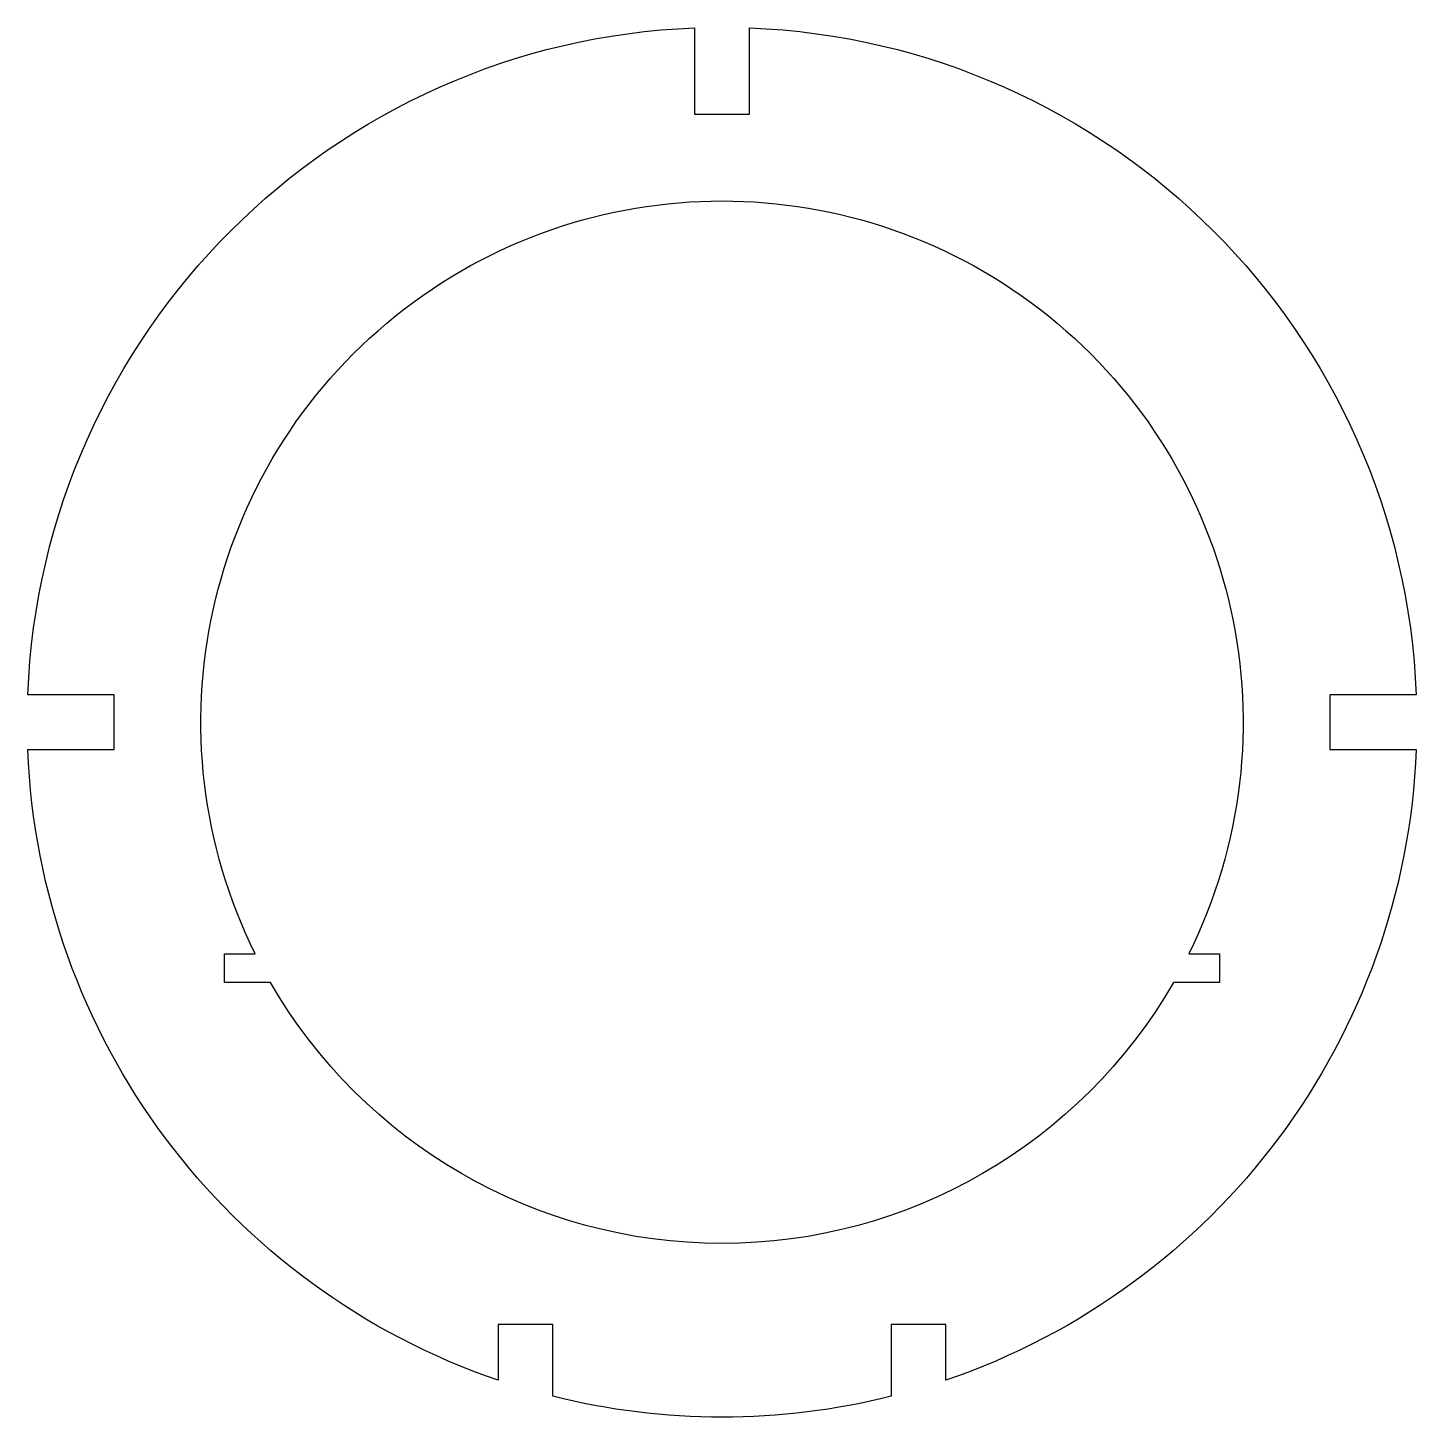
# Model space of a CAD drawing. Header units: inches. Extents: x -1.5 to 1.5, y -1.5 to 1.5.
import ezdxf

# ---------------------------------------------------------------- set-up
doc = ezdxf.new("R2010")
doc.units = ezdxf.units.IN
doc.layers.get('0').update_dxf_attribs({"linetype": 'CONTINUOUS'})

msp = doc.modelspace()

# ---------------------------------------------------------------- linework, layer by layer
for points in [[(0.4831, -1.3), (0.365, -1.3), (0.365, -1.4549, -0.123523), (-0.365, -1.4549), (-0.365, -1.3), (-0.4831, -1.3), (-0.4831, -1.4201, -0.310294), (-1.4988, -0.0591), (-1.3125, -0.0591), (-1.3125, 0.0591), (-1.4988, 0.0591, -0.391329), (-0.0591, 1.4988), (-0.0591, 1.3125), (0.0591, 1.3125), (0.0591, 1.4988, -0.391329), (1.4988, 0.0591), (1.3125, 0.0591), (1.3125, -0.0591), (1.4988, -0.0591, -0.310294), (0.4831, -1.4201)], [(0.9746, -0.562, -0.577692), (-0.9746, -0.562), (-1.074, -0.562), (-1.074, -0.5), (-1.0078, -0.5, -1.612452), (1.0078, -0.5), (1.074, -0.5), (1.074, -0.562)]]:
    msp.add_lwpolyline(points, format="xyb", close=True)

doc.saveas('drawing.dxf')
